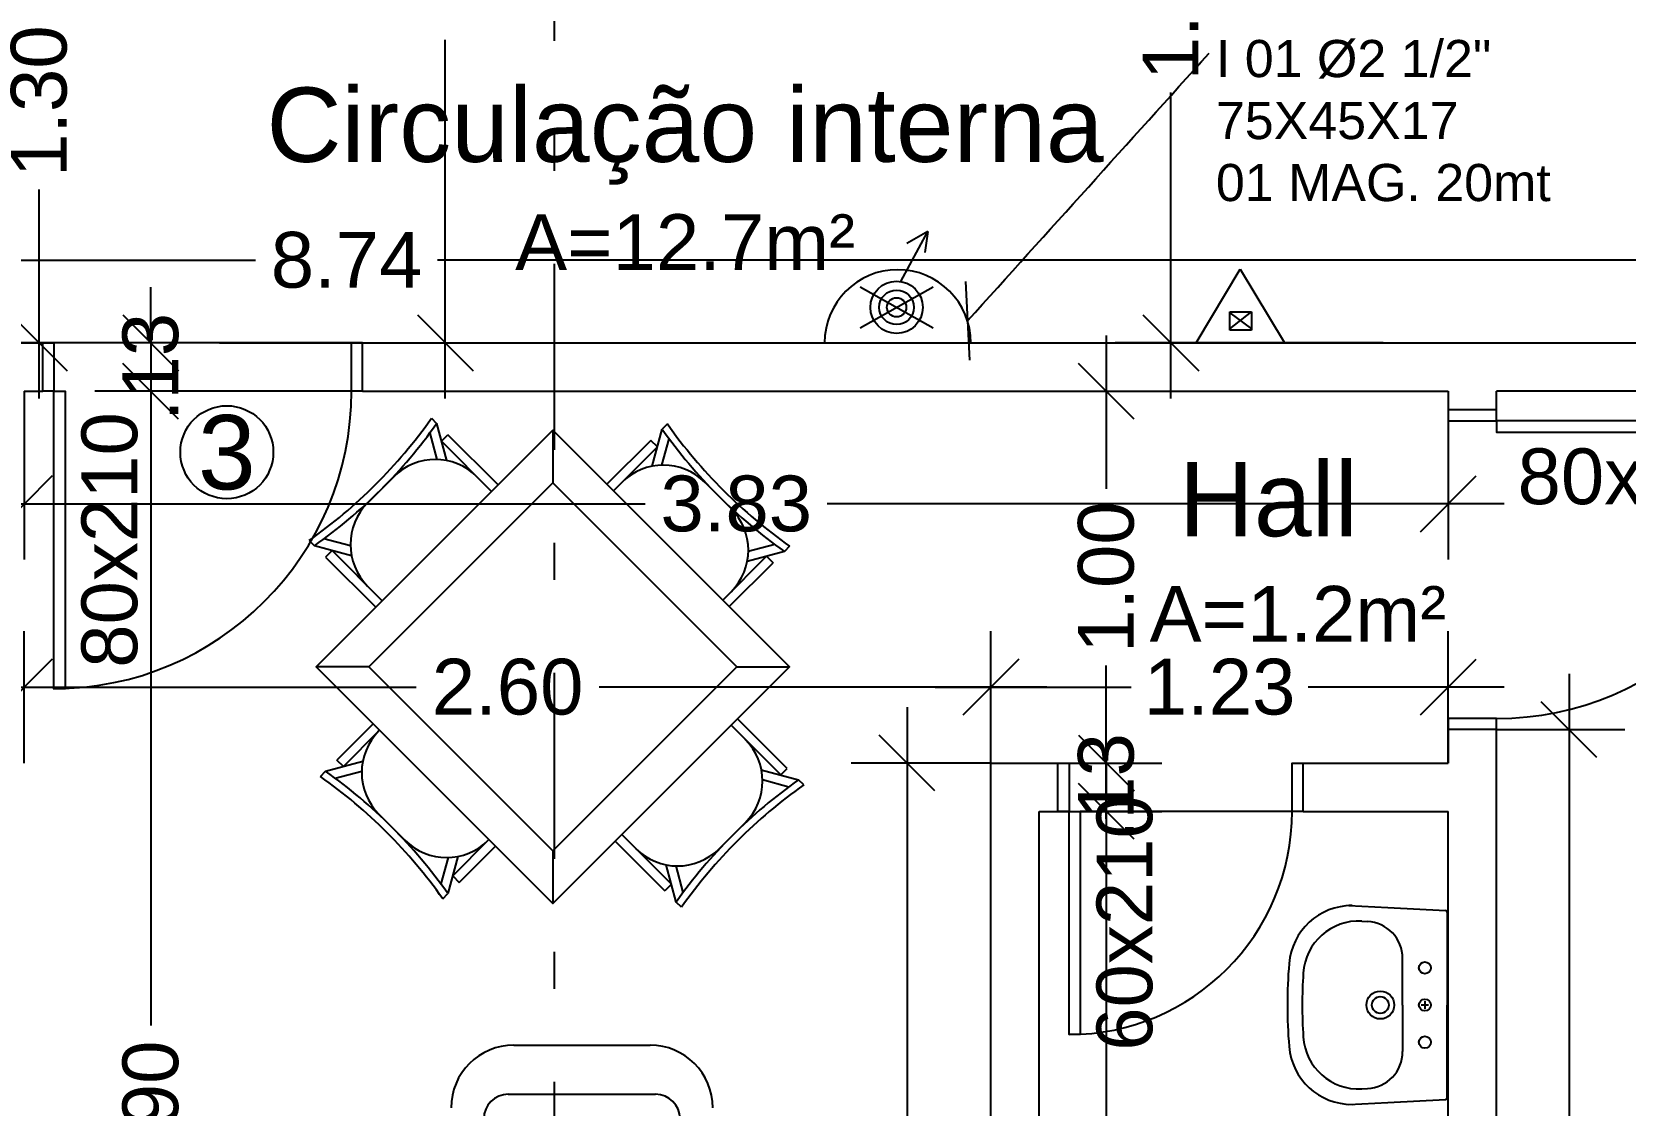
# Model space of a CAD drawing. Extents: x -120 to 1117, y 5 to 675.
# Drawn here: x 47.16 to 51.445, y 75.929 to 78.815 of the extents above; entities that cross this region are included whole.
import ezdxf
from ezdxf.enums import TextEntityAlignment as Align

# ---------------------------------------------------------------- set-up
doc = ezdxf.new("R2010")
doc.units = 0
doc.header["$MEASUREMENT"] = 0
doc.linetypes.add('DASHDOT', pattern=[1, 0.5, -0.25, 0, -0.25])
doc.layers.get('0').update_dxf_attribs({"linetype": 'CONTINUOUS'})
doc.layers.get('DEFPOINTS').update_dxf_attribs({"linetype": 'CONTINUOUS'})
for name, color, linetype in [('cota', 1, 'CONTINUOUS'), ('Cotas', 1, 'CONTINUOUS'), ('janela-porta', 6, 'CONTINUOUS'), ('moveis', 253, 'CONTINUOUS'), ('parede', 2, 'CONTINUOUS'), ('piso', 4, 'CONTINUOUS'), ('Simbolos', 7, 'CONTINUOUS'), ('texto', 7, 'CONTINUOUS')]:
    doc.layers.add(name, color=color, linetype=linetype)
doc.styles.add('ROMANS', font='arial.ttf', dxfattribs={"height": 1.5})
doc.styles.get("Standard").update_dxf_attribs({"font": 'arial.ttf'})
doc.dimstyles.new('COTA1', dxfattribs={"dimtxt": 0.15, "dimasz": 0.15, "dimexe": 0.15, "dimexo": 0.15, "dimgap": 0.05, "dimtad": 1, "dimzin": 5, "dimdsep": 46, "dimtxsty": 'ROMANS', "dimblk": 'DOT', "dimcen": 0, "dimdle": 0.1, "dimclrd": 256, "dimclre": 256, "dimclrt": 7, "dimazin": 0, "dimtfac": 1, "dimtmove": 2, "dimatfit": 3, "dimldrblk": 'OBLIQUE', "dimfxl": 0, "dimtolj": 1, "dimtzin": 5, "dimarcsym": 0})
doc.dimstyles.new('cotass', dxfattribs={"dimtxt": 0.15, "dimasz": 0.15, "dimexe": 0.15, "dimexo": 0, "dimgap": 0.05, "dimtad": 0, "dimzin": 4, "dimdsep": 46, "dimtxsty": 'Standard', "dimblk": 'OBLIQUE', "dimcen": 0, "dimdle": 0.15, "dimclrd": 256, "dimclrt": 4, "dimadec": 0, "dimazin": 1, "dimtfac": 1, "dimtix": 1, "dimtofl": 0, "dimtmove": 0, "dimatfit": 3, "dimldrblk": 'OPEN30', "dimfxl": 0, "dimtolj": 1, "dimtzin": 0, "dimlwd": -1, "dimarcsym": 0})

# ---------------------------------------------------------------- blocks, each defined once
blk = doc.blocks.new('_Oblique')
at = {"color": 0, "linetype": 'ByBlock', "lineweight": -2}
blk.add_line((-0.5, -0.5), (0.5, 0.5), dxfattribs=at)
blk = doc.blocks.new('*D298')
at = {"layer": 'cota', "transparency": 16777216}
for p, q in [((47.1792, 79.4285), (47.1792, 78.866)), ((47.1792, 77.8285), (47.1792, 78.391))]:
    blk.add_line(p, q, dxfattribs=at)
at = {"layer": 'cota', "color": 0, "lineweight": -2, "transparency": 16777216}
for p, q in [((47.5342, 79.2785), (47.0292, 79.2785)), ((48.0492, 77.9785), (47.0292, 77.9785))]:
    blk.add_line(p, q, dxfattribs=at)
at = {"layer": 'DEFPOINTS', "color": 0, "transparency": 16777216}
for p in [(47.5342, 79.2785), (47.1792, 77.9785), (48.0492, 77.9785)]:
    blk.add_point(p, dxfattribs=at)
at = {"layer": 'cota', "transparency": 16777216, "xscale": 0.15, "yscale": 0.15, "zscale": 0.15}
for p, rotation in [((47.1792, 79.2785), 90), ((47.1792, 77.9785), 270)]:
    blk.add_blockref('_Oblique', p, dxfattribs=dict(at, rotation=rotation))
at = {"layer": 'cota', "color": 4, "transparency": 16777216, "insert": (47.1792, 78.6285), "char_height": 0.15, "attachment_point": 5, "rotation": 90}
blk.add_mtext('\\A1;1.30', dxfattribs=at)
blk = doc.blocks.new('_Open30')
at = {"color": 0, "linetype": 'ByBlock', "lineweight": -2}
for p, q in [((-1, 0.268), (0, 0)), ((0, 0), (-1, -0.268)), ((0, 0), (-1, 0))]:
    blk.add_line(p, q, dxfattribs=at)
blk = doc.blocks.new('*D299')
at = {"layer": 'cota', "transparency": 16777216}
for p, q in [((47.4792, 77.9785), (47.4792, 78.1285)), ((47.4792, 77.8485), (47.4792, 77.6985))]:
    blk.add_line(p, q, dxfattribs=at)
at = {"layer": 'cota', "color": 0, "lineweight": -2, "transparency": 16777216}
for p, q in [((48.0492, 77.9785), (47.3292, 77.9785)), ((48.0492, 77.8485), (47.3292, 77.8485))]:
    blk.add_line(p, q, dxfattribs=at)
at = {"layer": 'DEFPOINTS', "color": 0, "transparency": 16777216}
for p in [(48.0492, 77.9785), (47.4792, 77.8485), (48.0492, 77.8485)]:
    blk.add_point(p, dxfattribs=at)
at = {"layer": 'cota', "transparency": 16777216, "xscale": 0.15, "yscale": 0.15, "zscale": 0.15}
for p, rotation in [((47.4792, 77.9785), 270), ((47.4792, 77.8485), 90)]:
    blk.add_blockref('_Oblique', p, dxfattribs=dict(at, rotation=rotation))
at = {"layer": 'cota', "color": 4, "transparency": 16777216, "insert": (47.4792, 77.9135), "char_height": 0.15, "attachment_point": 5, "rotation": 90}
blk.add_mtext('\\A1;.13', dxfattribs=at)
blk = doc.blocks.new('*D340')
at = {"layer": 'cota', "transparency": 16777216}
for p, q in [((47.4792, 77.9985), (47.4792, 76.143)), ((47.4792, 73.7985), (47.4792, 75.654))]:
    blk.add_line(p, q, dxfattribs=at)
at = {"layer": 'cota', "color": 0, "lineweight": -2, "transparency": 16777216}
for p, q in [((48.0492, 77.8485), (47.3292, 77.8485)), ((47.6592, 73.9485), (47.3292, 73.9485))]:
    blk.add_line(p, q, dxfattribs=at)
at = {"layer": 'DEFPOINTS', "color": 0, "transparency": 16777216}
for p in [(48.0492, 77.8485), (47.4792, 73.9485), (47.6592, 73.9485)]:
    blk.add_point(p, dxfattribs=at)
at = {"layer": 'cota', "transparency": 16777216, "xscale": 0.15, "yscale": 0.15, "zscale": 0.15}
for p, rotation in [((47.4792, 77.8485), 90), ((47.4792, 73.9485), 270)]:
    blk.add_blockref('_Oblique', p, dxfattribs=dict(at, rotation=rotation))
at = {"layer": 'cota', "color": 4, "transparency": 16777216, "insert": (47.4792, 75.8985), "char_height": 0.15, "attachment_point": 5, "rotation": 90}
blk.add_mtext('\\A1;3.90', dxfattribs=at)
blk = doc.blocks.new('*D324')
at = {"layer": 'cota', "transparency": 16777216}
for p, q in [((51.87, 79.4285), (51.87, 78.866)), ((51.87, 77.8285), (51.87, 78.391))]:
    blk.add_line(p, q, dxfattribs=at)
at = {"layer": 'cota', "color": 0, "lineweight": -2, "transparency": 16777216}
for p, q in [((51.515, 79.2785), (52.02, 79.2785)), ((51, 77.9785), (52.02, 77.9785))]:
    blk.add_line(p, q, dxfattribs=at)
at = {"layer": 'DEFPOINTS', "color": 0, "transparency": 16777216}
for p in [(51.515, 79.2785), (51, 77.9785), (51.87, 77.9785)]:
    blk.add_point(p, dxfattribs=at)
at = {"layer": 'cota', "transparency": 16777216, "xscale": 0.15, "yscale": 0.15, "zscale": 0.15}
for p, rotation in [((51.87, 79.2785), 90), ((51.87, 77.9785), 270)]:
    blk.add_blockref('_Oblique', p, dxfattribs=dict(at, rotation=rotation))
at = {"layer": 'cota', "color": 4, "transparency": 16777216, "insert": (51.87, 78.6285), "char_height": 0.15, "attachment_point": 5, "rotation": 90}
blk.add_mtext('\\A1;1.30', dxfattribs=at)
blk = doc.blocks.new('*D432')
at = {"layer": 'cota', "color": 0, "lineweight": -2, "transparency": 16777216}
for p, q in [((44.8592, 77.9785), (44.8592, 78.3509)), ((53.5992, 77.9785), (53.5992, 78.3509))]:
    blk.add_line(p, q, dxfattribs=at)
at = {"layer": 'cota', "transparency": 16777216}
for p, q in [((44.7092, 78.2009), (47.7615, 78.2009)), ((53.7492, 78.2009), (48.2507, 78.2009))]:
    blk.add_line(p, q, dxfattribs=at)
at = {"layer": 'DEFPOINTS', "color": 0, "transparency": 16777216}
for p in [(53.5992, 78.2009), (44.8592, 77.9785), (53.5992, 77.9785)]:
    blk.add_point(p, dxfattribs=at)
at = {"layer": 'cota', "transparency": 16777216, "xscale": 0.15, "yscale": 0.15, "zscale": 0.15, "rotation": 180}
blk.add_blockref('_Oblique', (44.8592, 78.2009), dxfattribs=at)
at = {"layer": 'cota', "transparency": 16777216, "xscale": 0.15, "yscale": 0.15, "zscale": 0.15}
blk.add_blockref('_Oblique', (53.5992, 78.2009), dxfattribs=at)
at = {"layer": 'cota', "color": 4, "transparency": 16777216, "insert": (48.0061, 78.2009), "char_height": 0.15, "attachment_point": 5}
blk.add_mtext('\\A1;8.74', dxfattribs=at)
blk = doc.blocks.new('*D423')
at = {"layer": 'cota', "transparency": 16777216}
for p, q in [((50.0491, 76.8685), (50.0491, 75.5796)), ((50.0491, 73.7985), (50.0491, 75.0874))]:
    blk.add_line(p, q, dxfattribs=at)
at = {"layer": 'cota', "color": 0, "lineweight": -2, "transparency": 16777216}
for p, q in [((49.8691, 76.7185), (50.1991, 76.7185)), ((49.8691, 73.9485), (50.1991, 73.9485))]:
    blk.add_line(p, q, dxfattribs=at)
at = {"layer": 'DEFPOINTS', "color": 0, "transparency": 16777216}
for p in [(49.8691, 76.7185), (50.0491, 76.7185), (49.8691, 73.9485)]:
    blk.add_point(p, dxfattribs=at)
at = {"layer": 'cota', "transparency": 16777216, "xscale": 0.15, "yscale": 0.15, "zscale": 0.15}
for p, rotation in [((50.0491, 76.7185), 90), ((50.0491, 73.9485), 270)]:
    blk.add_blockref('_Oblique', p, dxfattribs=dict(at, rotation=rotation))
at = {"layer": 'cota', "color": 4, "transparency": 16777216, "insert": (50.0491, 75.3335), "char_height": 0.15, "attachment_point": 5, "rotation": 90}
blk.add_mtext('\\A1;2.77', dxfattribs=at)
blk = doc.blocks.new('*D424')
at = {"layer": 'cota', "transparency": 16777216}
for p, q in [((50.0491, 76.8485), (50.0491, 76.9985)), ((50.0491, 76.7185), (50.0491, 76.5685))]:
    blk.add_line(p, q, dxfattribs=at)
at = {"layer": 'cota', "color": 0, "lineweight": -2, "transparency": 16777216}
for p, q in [((49.8691, 76.8485), (50.1991, 76.8485)), ((49.8691, 76.7185), (50.1991, 76.7185))]:
    blk.add_line(p, q, dxfattribs=at)
at = {"layer": 'DEFPOINTS', "color": 0, "transparency": 16777216}
for p in [(49.8691, 76.8485), (50.0491, 76.8485), (49.8691, 76.7185)]:
    blk.add_point(p, dxfattribs=at)
at = {"layer": 'cota', "transparency": 16777216, "xscale": 0.15, "yscale": 0.15, "zscale": 0.15}
for p, rotation in [((50.0491, 76.8485), 270), ((50.0491, 76.7185), 90)]:
    blk.add_blockref('_Oblique', p, dxfattribs=dict(at, rotation=rotation))
at = {"layer": 'cota', "color": 4, "transparency": 16777216, "insert": (50.0491, 76.7835), "char_height": 0.15, "attachment_point": 5, "rotation": 90}
blk.add_mtext('\\A1;.13', dxfattribs=at)
blk = doc.blocks.new('*D425')
at = {"layer": 'cota', "transparency": 16777216}
for p, q in [((50.0491, 77.9985), (50.0491, 77.586)), ((50.0491, 76.6985), (50.0491, 77.111))]:
    blk.add_line(p, q, dxfattribs=at)
at = {"layer": 'cota', "color": 0, "lineweight": -2, "transparency": 16777216}
for p, q in [((49.8691, 77.8485), (50.1991, 77.8485)), ((49.8691, 76.8485), (50.1991, 76.8485))]:
    blk.add_line(p, q, dxfattribs=at)
at = {"layer": 'DEFPOINTS', "color": 0, "transparency": 16777216}
for p in [(49.8691, 77.8485), (50.0491, 77.8485), (49.8691, 76.8485)]:
    blk.add_point(p, dxfattribs=at)
at = {"layer": 'cota', "transparency": 16777216, "xscale": 0.15, "yscale": 0.15, "zscale": 0.15}
for p, rotation in [((50.0491, 77.8485), 90), ((50.0491, 76.8485), 270)]:
    blk.add_blockref('_Oblique', p, dxfattribs=dict(at, rotation=rotation))
at = {"layer": 'cota', "color": 4, "transparency": 16777216, "insert": (50.0491, 77.3485), "char_height": 0.15, "attachment_point": 5, "rotation": 90}
blk.add_mtext('\\A1;1.00', dxfattribs=at)
blk = doc.blocks.new('*D426')
at = {"layer": 'cota', "color": 0, "lineweight": -2, "transparency": 16777216}
for p, q in [((49.7392, 76.8485), (49.7392, 77.203)), ((50.9691, 76.8485), (50.9691, 77.203))]:
    blk.add_line(p, q, dxfattribs=at)
at = {"layer": 'cota', "transparency": 16777216}
for p, q in [((49.5892, 77.053), (50.1164, 77.053)), ((51.1191, 77.053), (50.5919, 77.053))]:
    blk.add_line(p, q, dxfattribs=at)
at = {"layer": 'DEFPOINTS', "color": 0, "transparency": 16777216}
for p in [(49.7392, 77.053), (49.7392, 76.8485), (50.9691, 76.8485)]:
    blk.add_point(p, dxfattribs=at)
at = {"layer": 'cota', "transparency": 16777216, "xscale": 0.15, "yscale": 0.15, "zscale": 0.15, "rotation": 180}
blk.add_blockref('_Oblique', (49.7392, 77.053), dxfattribs=at)
at = {"layer": 'cota', "transparency": 16777216, "xscale": 0.15, "yscale": 0.15, "zscale": 0.15}
blk.add_blockref('_Oblique', (50.9691, 77.053), dxfattribs=at)
at = {"layer": 'cota', "color": 4, "transparency": 16777216, "insert": (50.3541, 77.053), "char_height": 0.15, "attachment_point": 5}
blk.add_mtext('\\A1;1.23', dxfattribs=at)
blk = doc.blocks.new('*D427')
at = {"layer": 'cota', "color": 0, "lineweight": -2, "transparency": 16777216}
for p, q in [((47.1392, 76.8485), (47.1392, 77.203)), ((49.7392, 76.8485), (49.7392, 77.203))]:
    blk.add_line(p, q, dxfattribs=at)
at = {"layer": 'cota', "transparency": 16777216}
for p, q in [((46.9892, 77.053), (48.1933, 77.053)), ((49.8892, 77.053), (48.685, 77.053))]:
    blk.add_line(p, q, dxfattribs=at)
at = {"layer": 'DEFPOINTS', "color": 0, "transparency": 16777216}
for p in [(47.1392, 77.053), (47.1392, 76.8485), (49.7392, 76.8485)]:
    blk.add_point(p, dxfattribs=at)
at = {"layer": 'cota', "transparency": 16777216, "xscale": 0.15, "yscale": 0.15, "zscale": 0.15, "rotation": 180}
blk.add_blockref('_Oblique', (47.1392, 77.053), dxfattribs=at)
at = {"layer": 'cota', "transparency": 16777216, "xscale": 0.15, "yscale": 0.15, "zscale": 0.15}
blk.add_blockref('_Oblique', (49.7392, 77.053), dxfattribs=at)
at = {"layer": 'cota', "color": 4, "transparency": 16777216, "insert": (48.4392, 77.053), "char_height": 0.15, "attachment_point": 5}
blk.add_mtext('\\A1;2.60', dxfattribs=at)
blk = doc.blocks.new('*D377')
at = {"layer": 'cota', "transparency": 16777216}
for p, q in [((51.294, 77.0885), (51.294, 75.6898)), ((51.294, 73.7985), (51.294, 75.1973))]:
    blk.add_line(p, q, dxfattribs=at)
at = {"layer": 'cota', "color": 0, "lineweight": -2, "transparency": 16777216}
for p, q in [((51.0991, 76.9385), (51.444, 76.9385)), ((51.0991, 73.9485), (51.444, 73.9485))]:
    blk.add_line(p, q, dxfattribs=at)
at = {"layer": 'DEFPOINTS', "color": 0, "transparency": 16777216}
for p in [(51.0991, 76.9385), (51.0991, 73.9485), (51.294, 73.9485)]:
    blk.add_point(p, dxfattribs=at)
at = {"layer": 'cota', "transparency": 16777216, "xscale": 0.15, "yscale": 0.15, "zscale": 0.15}
for p, rotation in [((51.294, 76.9385), 90), ((51.294, 73.9485), 270)]:
    blk.add_blockref('_Oblique', p, dxfattribs=dict(at, rotation=rotation))
at = {"layer": 'cota', "color": 4, "transparency": 16777216, "insert": (51.294, 75.4435), "char_height": 0.15, "attachment_point": 5, "rotation": 90}
blk.add_mtext('\\A1;2.99', dxfattribs=at)
blk = doc.blocks.new('*D378')
at = {"layer": 'cota', "transparency": 16777216}
for p, q in [((49.5135, 76.9985), (49.5135, 75.6444)), ((49.5135, 73.7985), (49.5135, 75.1527))]:
    blk.add_line(p, q, dxfattribs=at)
at = {"layer": 'cota', "color": 0, "lineweight": -2, "transparency": 16777216}
for p, q in [((49.7392, 76.8485), (49.3635, 76.8485)), ((49.7392, 73.9485), (49.3635, 73.9485))]:
    blk.add_line(p, q, dxfattribs=at)
at = {"layer": 'DEFPOINTS', "color": 0, "transparency": 16777216}
for p in [(49.7392, 76.8485), (49.5135, 73.9485), (49.7392, 73.9485)]:
    blk.add_point(p, dxfattribs=at)
at = {"layer": 'cota', "transparency": 16777216, "xscale": 0.15, "yscale": 0.15, "zscale": 0.15}
for p, rotation in [((49.5135, 76.8485), 90), ((49.5135, 73.9485), 270)]:
    blk.add_blockref('_Oblique', p, dxfattribs=dict(at, rotation=rotation))
at = {"layer": 'cota', "color": 4, "transparency": 16777216, "insert": (49.5135, 75.3985), "char_height": 0.15, "attachment_point": 5, "rotation": 90}
blk.add_mtext('\\A1;2.90', dxfattribs=at)
blk = doc.blocks.new('*D386')
at = {"layer": 'cota', "color": 0, "lineweight": -2, "transparency": 16777216}
for p, q in [((47.1392, 77.8485), (47.1392, 77.3956)), ((50.9691, 77.8485), (50.9691, 77.3956))]:
    blk.add_line(p, q, dxfattribs=at)
at = {"layer": 'cota', "transparency": 16777216}
for p, q in [((46.9892, 77.5456), (48.8094, 77.5456)), ((51.1191, 77.5456), (49.2989, 77.5456))]:
    blk.add_line(p, q, dxfattribs=at)
at = {"layer": 'DEFPOINTS', "color": 0, "transparency": 16777216}
for p in [(47.1392, 77.8485), (50.9691, 77.8485), (50.9691, 77.5456)]:
    blk.add_point(p, dxfattribs=at)
at = {"layer": 'cota', "transparency": 16777216, "xscale": 0.15, "yscale": 0.15, "zscale": 0.15, "rotation": 180}
blk.add_blockref('_Oblique', (47.1392, 77.5456), dxfattribs=at)
at = {"layer": 'cota', "transparency": 16777216, "xscale": 0.15, "yscale": 0.15, "zscale": 0.15}
blk.add_blockref('_Oblique', (50.9691, 77.5456), dxfattribs=at)
at = {"layer": 'cota', "color": 4, "transparency": 16777216, "insert": (49.0541, 77.5456), "char_height": 0.15, "attachment_point": 5}
blk.add_mtext('\\A1;3.83', dxfattribs=at)
blk = doc.blocks.new('*D485')
at = {"layer": 'cota', "transparency": 16777216}
blk.add_line((48.238, 72.3483), (48.256, 72.6478), dxfattribs=at)
at = {"layer": 'DEFPOINTS', "color": 0, "transparency": 16777216}
for p in [(49.2292, 88.8327), (48.256, 72.6478)]:
    blk.add_point(p, dxfattribs=at)
at = {"layer": 'cota', "transparency": 16777216, "xscale": 0.15, "yscale": 0.15, "zscale": 0.15, "rotation": 86.55909127506911}
blk.add_blockref('_Oblique', (48.256, 72.6478), dxfattribs=at)
at = {"layer": 'cota', "color": 4, "transparency": 16777216, "insert": (48.2164, 71.9886), "char_height": 0.15, "attachment_point": 5, "rotation": 86.5591}
blk.add_mtext('\\A1;R16.21', dxfattribs=at)
blk = doc.blocks.new('*D486')
at = {"layer": 'cota', "transparency": 16777216}
blk.add_line((48.0187, 73.095), (47.9957, 72.7959), dxfattribs=at)
at = {"layer": 'DEFPOINTS', "color": 0, "transparency": 16777216}
for p in [(49.2292, 88.8327), (47.9957, 72.7959)]:
    blk.add_point(p, dxfattribs=at)
at = {"layer": 'cota', "transparency": 16777216, "xscale": 0.15, "yscale": 0.15, "zscale": 0.15, "rotation": 265.6017770129844}
blk.add_blockref('_Oblique', (47.9957, 72.7959), dxfattribs=at)
at = {"layer": 'cota', "color": 4, "transparency": 16777216, "insert": (48.0475, 73.4689), "char_height": 0.15, "attachment_point": 5, "rotation": 85.6018}
blk.add_mtext('\\A1;R16.08', dxfattribs=at)
blk = doc.blocks.new('_Dot')
at = {"color": 0, "linetype": 'ByBlock', "lineweight": -2}
blk.add_line((-0.5, 0), (-1, 0), dxfattribs=at)
at = {"color": 0, "linetype": 'ByBlock', "const_width": 0.5}
blk.add_lwpolyline([(-0.25, 0, 1), (0.25, 0, 1)], format="xyb", close=True, dxfattribs=at)
blk = doc.blocks.new('*D998')
at = {"layer": 'cota', "transparency": 16777216}
for p, q in [((50.2229, 79.9485), (50.2229, 79.1255)), ((50.2229, 77.8285), (50.2229, 78.6515))]:
    blk.add_line(p, q, dxfattribs=at)
at = {"layer": 'cota', "color": 0, "lineweight": -2, "transparency": 16777216}
for p, q in [((50.7936, 79.7985), (50.0729, 79.7985)), ((50.7937, 77.9785), (50.0729, 77.9785))]:
    blk.add_line(p, q, dxfattribs=at)
at = {"layer": 'DEFPOINTS', "color": 0, "transparency": 16777216}
for p in [(50.7936, 79.7985), (50.2229, 77.9785), (50.7937, 77.9785)]:
    blk.add_point(p, dxfattribs=at)
at = {"layer": 'cota', "transparency": 16777216, "xscale": 0.15, "yscale": 0.15, "zscale": 0.15}
for p, rotation in [((50.2229, 79.7985), 90), ((50.2229, 77.9785), 270)]:
    blk.add_blockref('_Oblique', p, dxfattribs=dict(at, rotation=rotation))
at = {"layer": 'cota', "color": 4, "transparency": 16777216, "insert": (50.2229, 78.8885), "char_height": 0.15, "attachment_point": 5, "rotation": 90}
blk.add_mtext('\\A1;1.82', dxfattribs=at)
blk = doc.blocks.new('*D999')
at = {"layer": 'cota', "transparency": 16777216}
for p, q in [((48.2714, 80.2485), (48.2714, 79.2839)), ((48.2714, 77.8285), (48.2714, 78.7932))]:
    blk.add_line(p, q, dxfattribs=at)
at = {"layer": 'cota', "color": 0, "lineweight": -2, "transparency": 16777216}
for p, q in [((47.6648, 80.0985), (48.4214, 80.0985)), ((47.6642, 77.9785), (48.4214, 77.9785))]:
    blk.add_line(p, q, dxfattribs=at)
at = {"layer": 'DEFPOINTS', "color": 0, "transparency": 16777216}
for p in [(47.6648, 80.0985), (47.6642, 77.9785), (48.2714, 77.9785)]:
    blk.add_point(p, dxfattribs=at)
at = {"layer": 'cota', "transparency": 16777216, "xscale": 0.15, "yscale": 0.15, "zscale": 0.15}
for p, rotation in [((48.2714, 80.0985), 90), ((48.2714, 77.9785), 270)]:
    blk.add_blockref('_Oblique', p, dxfattribs=dict(at, rotation=rotation))
at = {"layer": 'cota', "color": 4, "transparency": 16777216, "insert": (48.2714, 79.0385), "char_height": 0.15, "attachment_point": 5, "rotation": 90}
blk.add_mtext('\\A1;2.12', dxfattribs=at)

msp = doc.modelspace()

# ---------------------------------------------------------------- linework, layer by layer
for p, q in [((49.4968, 78.1434), (49.5693, 78.2777)), ((49.5693, 78.2777), (49.5131, 78.2458)), ((49.5693, 78.2777), (49.5612, 78.2215)), ((49.387, 78.0186), (49.5836, 78.1296)), ((49.387, 78.1296), (49.5836, 78.0186)), ((49.2915, 77.9785), (49.6852, 77.9785))]:
    msp.add_line(p, q)
for radius in [0.0703, 0.0466, 0.0259]:
    msp.add_circle((49.4853, 78.0741), radius)
msp.add_arc((49.4883, 77.9785), 0.1968, 0, 180)
at = {"layer": 'cota', "color": 6, "linetype": 'DASHDOT'}
msp.add_lwpolyline([(48.5642, 89.1912), (48.5642, 72.1356)], dxfattribs=at)
at = {"layer": 'cota', "color": 6}
msp.add_circle((47.684, 77.6845), 0.125, dxfattribs=at)
at = {"layer": 'janela-porta', "color": 6, "linetype": 'Continuous'}
for points in [[(47.1892, 77.9785), (47.2191, 77.9785), (47.2191, 77.8485), (47.1892, 77.8485)], [(48.0492, 77.8485), (48.0191, 77.8485), (48.0191, 77.9785), (48.0492, 77.9785)], [(50.9691, 77.7985), (50.9691, 77.7685), (51.0991, 77.7685), (51.0991, 77.7985)], [(51.0991, 76.9385), (51.0991, 76.9685), (50.9691, 76.9685), (50.9691, 76.9385)], [(49.9191, 76.8485), (49.9491, 76.8485), (49.9491, 76.7185), (49.9191, 76.7185)], [(50.5791, 76.7185), (50.5491, 76.7185), (50.5491, 76.8485), (50.5791, 76.8485)]]:
    msp.add_lwpolyline(points, dxfattribs=at)
for points in [[(47.2191, 77.8485), (47.2492, 77.8485), (47.2492, 77.0485), (47.2191, 77.0485), (47.2191, 77.8485)], [(51.0991, 77.7685), (51.0991, 77.7385), (51.8991, 77.7385), (51.8991, 77.7685), (51.0991, 77.7685)], [(49.9491, 76.7185), (49.9791, 76.7185), (49.9791, 76.1185), (49.9491, 76.1185), (49.9491, 76.7185)]]:
    msp.add_lwpolyline(points, close=True, dxfattribs=at)
for centre, radius in [((47.2191, 77.8485), 0.8), ((51.0991, 77.7685), 0.8), ((49.9491, 76.7185), 0.6)]:
    msp.add_arc(centre, radius, 270, 0, dxfattribs=at)
at = {"layer": 'moveis'}
for p, q in [((48.2342, 77.7758), (48.2483, 77.7617)), ((48.2296, 77.7359), (48.2487, 77.6646)), ((48.2483, 77.7617), (48.2751, 77.6618)), ((48.2611, 77.7139), (48.2786, 77.7314)), ((48.4136, 77.5964), (48.2786, 77.7314)), ((48.5608, 77.7437), (48.5608, 77.6023)), ((48.8279, 77.6466), (48.8547, 77.7466)), ((48.8688, 77.7606), (48.8547, 77.7466)), ((48.2611, 77.7139), (48.3961, 77.5789)), ((48.8244, 77.7163), (48.7063, 77.5982)), ((48.8419, 77.6988), (48.7238, 77.5807)), ((48.8419, 77.6988), (48.8244, 77.7163)), ((48.8543, 77.6495), (48.8734, 77.7207)), ((48.1328, 77.6184), (48.0628, 77.5484)), ((49.0402, 77.5332), (48.9702, 77.6032)), ((47.9054, 77.4469), (47.9194, 77.4328)), ((48.0194, 77.4061), (47.9194, 77.4328)), ((48.0165, 77.4325), (47.9453, 77.4516)), ((49.1578, 77.4364), (49.0865, 77.4173)), ((49.1976, 77.4317), (49.1836, 77.4177)), ((47.9672, 77.4201), (47.9497, 77.4025)), ((47.9497, 77.4025), (48.0847, 77.2675)), ((47.9672, 77.4201), (48.1022, 77.285)), ((49.1358, 77.4049), (49.0177, 77.2868)), ((49.1836, 77.4177), (49.0836, 77.3909)), ((49.1358, 77.4049), (49.1533, 77.3874)), ((49.0352, 77.2693), (49.1533, 77.3874)), ((48.0659, 77.1073), (47.9245, 77.1073)), ((49.0558, 77.1073), (49.1973, 77.1073)), ((49.1912, 76.834), (49.0576, 76.9676)), ((48.0775, 76.9542), (47.98, 76.8567)), ((47.9976, 76.8392), (48.095, 76.9367)), ((49.1737, 76.8165), (49.0401, 76.9501)), ((47.9497, 76.8264), (48.0497, 76.8532)), ((47.9976, 76.8392), (47.98, 76.8567)), ((49.1737, 76.8165), (49.1912, 76.834)), ((47.9357, 76.8124), (47.9497, 76.8264)), ((47.9756, 76.8077), (48.0469, 76.8268)), ((49.1215, 76.8305), (49.2215, 76.8037)), ((49.1244, 76.8041), (49.1957, 76.785)), ((49.2356, 76.7896), (49.2215, 76.8037)), ((48.0931, 76.7109), (48.1631, 76.6409)), ((49.0081, 76.6182), (49.0781, 76.6882)), ((48.2914, 76.5453), (48.3889, 76.6428)), ((48.3089, 76.5278), (48.4064, 76.6253)), ((48.7287, 76.6387), (48.8623, 76.5051)), ((48.8798, 76.5226), (48.7462, 76.6562)), ((48.279, 76.5947), (48.2599, 76.5234)), ((48.3054, 76.5975), (48.2786, 76.4975)), ((48.5608, 76.6123), (48.5608, 76.4709)), ((48.8926, 76.4748), (48.8659, 76.5748)), ((48.2914, 76.5453), (48.3089, 76.5278)), ((48.9114, 76.5006), (48.8922, 76.5719)), ((48.2645, 76.4835), (48.2786, 76.4975)), ((48.8798, 76.5226), (48.8623, 76.5051)), ((48.9067, 76.4607), (48.8926, 76.4748)), ((50.7018, 76.4654), (50.8063, 76.46)), ((50.7103, 76.4654), (50.7018, 76.4654)), ((50.8063, 76.46), (50.9616, 76.452)), ((50.9663, 76.447), (50.9663, 76.1979)), ((50.7365, 76.4235), (50.7514, 76.4228)), ((50.8463, 76.1979), (50.8463, 76.3229)), ((50.8463, 76.1979), (50.8463, 76.0728)), ((50.9163, 76.1979), (50.8963, 76.1979)), ((50.9063, 76.2079), (50.9063, 76.1879)), ((50.9663, 75.9487), (50.9663, 76.1979)), ((48.4557, 76.0899), (48.8221, 76.0899)), ((48.441, 75.958), (48.8368, 75.958)), ((50.7018, 75.9304), (50.8063, 75.9358)), ((50.7365, 75.9722), (50.7514, 75.973)), ((50.8063, 75.9358), (50.9616, 75.9437))]:
    msp.add_line(p, q, dxfattribs=at)
for points in [[(48.5608, 77.7437), (47.9245, 77.1073), (48.5608, 76.4709), (49.1973, 77.1073), (48.5608, 77.7437)], [(48.5608, 77.6023), (48.0659, 77.1073), (48.5608, 76.6123), (49.0558, 77.1073), (48.5608, 77.6023)]]:
    msp.add_lwpolyline(points, close=True, dxfattribs=at)
for centre, radius in [((50.9063, 76.2979), 0.016), ((50.7863, 76.1979), 0.0375), ((50.7863, 76.1979), 0.0225), ((50.9063, 76.1979), 0.016), ((50.9063, 76.0979), 0.016)]:
    msp.add_circle(centre, radius, dxfattribs=at)
for centre, radius, start, end in [((47.1107, 78.5704), 1.3762, 305.271, 324.729), ((47.1247, 78.5564), 1.3762, 305.271, 324.729), ((49.9783, 78.5413), 1.3762, 215.271, 234.729), ((49.9923, 78.5553), 1.3762, 215.271, 234.729), ((48.2448, 77.5064), 0.1583, 45, 135), ((48.8582, 77.4912), 0.1583, 45, 135), ((48.1747, 77.4364), 0.1583, 135, 225), ((48.9283, 77.4212), 0.1583, 315, 45), ((48.2051, 76.8229), 0.1583, 135, 225), ((48.9662, 76.8001), 0.1583, 315, 45), ((47.1411, 75.6888), 1.3762, 35.271, 54.729), ((47.155, 75.7028), 1.3762, 35.271, 54.729), ((50.0162, 75.6801), 1.3762, 125.271, 144.729), ((50.0302, 75.6661), 1.3762, 125.271, 144.729), ((48.2751, 76.7529), 0.1583, 225, 315), ((48.8962, 76.7301), 0.1583, 225, 315), ((50.7103, 76.2954), 0.17, 90, 175.3019), ((50.9613, 76.447), 0.005, 0, 87.0582), ((50.7288, 76.2737), 0.15, 87.0582, 176.2836), ((50.7463, 76.3229), 0.1, 0, 87.0582), ((51.8967, 76.1979), 1.3604, 175.3019, 180), ((51.8967, 76.1979), 1.3204, 176.2836, 180), ((51.8967, 76.1979), 1.3604, 180, 184.6981), ((51.8967, 76.1979), 1.3204, 180, 183.7164), ((50.7288, 76.122), 0.15, 183.7164, 272.9418), ((48.4557, 75.9213), 0.1686, 90, 180), ((48.8222, 75.9213), 0.1686, 0, 90), ((50.7103, 76.1004), 0.17, 184.6981, 270), ((50.7463, 76.0728), 0.1, 272.9418, 0), ((48.441, 75.892), 0.066, 90, 180), ((48.8369, 75.892), 0.066, 0, 90), ((50.9613, 75.9487), 0.005, 272.9418, 0)]:
    msp.add_arc(centre, radius, start, end, dxfattribs=at)
at = {"layer": 'parede'}
for p, q in [((44.8592, 77.9785), (47.1892, 77.9785)), ((47.1892, 77.8485), (47.1892, 77.9785)), ((48.0492, 77.8485), (48.0492, 77.9785)), ((48.0492, 77.9785), (53.5992, 77.9785)), ((47.1392, 77.8485), (47.1892, 77.8485)), ((48.0492, 77.8485), (50.9691, 77.8485)), ((50.9691, 77.8485), (50.9691, 77.7985)), ((53.5992, 77.8485), (51.0991, 77.8485)), ((51.0991, 77.7985), (51.0991, 77.8485)), ((51.0991, 77.7985), (50.9691, 77.7985)), ((50.9691, 76.9385), (50.9691, 76.8485)), ((51.0991, 76.9385), (50.9691, 76.9385)), ((51.0991, 73.9485), (51.0991, 76.9385)), ((49.7392, 73.9485), (49.7392, 76.8485)), ((49.7392, 76.8485), (49.9191, 76.8485)), ((49.9191, 76.7185), (49.9191, 76.8485)), ((50.5791, 76.8485), (50.9691, 76.8485)), ((50.5791, 76.7185), (50.5791, 76.8485)), ((49.8691, 73.9485), (49.8691, 76.7185)), ((49.8691, 76.7185), (49.9191, 76.7185)), ((50.5791, 76.7185), (50.9691, 76.7185)), ((50.9691, 73.9485), (50.9691, 76.7185))]:
    msp.add_line(p, q, dxfattribs=at)
at = {"layer": 'piso'}
for p, q in [((48.0492, 77.9785), (47.1892, 77.9785)), ((50.5791, 76.7185), (49.9791, 76.7185))]:
    msp.add_line(p, q, dxfattribs=at)
at = {"layer": 'Simbolos'}
for p, q in [((50.2911, 77.9785), (50.409, 78.1767)), ((50.409, 78.1767), (50.5274, 77.9801)), ((50.409, 78.1767), (50.409, 78.1767)), ((50.3819, 78.0165), (50.44, 78.0624)), ((50.3819, 78.0624), (50.44, 78.0624)), ((50.3819, 78.0125), (50.3819, 78.0624)), ((50.3819, 78.0624), (50.3819, 78.0624)), ((50.3819, 78.0596), (50.44, 78.0165)), ((50.44, 78.0624), (50.44, 78.0125)), ((50.44, 78.0125), (50.3819, 78.0125)), ((50.5274, 77.9785), (50.2911, 77.9785))]:
    msp.add_line(p, q, dxfattribs=at)

# ---------------------------------------------------------------- texts
at = {"layer": 'Cotas', "color": 7, "insert": (50.3441, 78.3583), "char_height": 0.1, "attachment_point": 7, "style": 'ROMANS'}
msp.add_mtext('I 01 Ø2 1/2"\\P{\\fArial|b0|i0|c0|p34;\\C0;75X45X17 \\P\\fArial|b0|i0|c0|p34;01\\fArial|b0|i0|c0|p34; MAG. \\fArial|b0|i0|c0|p34;20\\fArial|b0|i0|c0|p34;mt}', dxfattribs=at)
at = {"layer": 'texto'}
for s, height, p in [('Circulação interna', 0.2, (48.9165, 78.4052)), ('A=12.7m²', 0.15, (48.9165, 78.1296)), ('80x210', 0.15, (51.4991, 77.4997)), ('Hall', 0.2, (50.4851, 77.3985)), ('A=1.2m²', 0.15, (50.5646, 77.1298))]:
    msp.add_text(s, height=height, dxfattribs=at).set_placement(p, align=Align.BOTTOM_CENTER)
for s, p in [('80x210', (47.488, 77.4485)), ('60x210', (50.218, 76.4185))]:
    msp.add_text(s, height=0.15, rotation=90, dxfattribs=at).set_placement(p, align=Align.BOTTOM_CENTER)
at = {"layer": 'texto', "style": 'ROMANS'}
msp.add_text('3', height=0.2, dxfattribs=at).set_placement((47.684, 77.6845), align=Align.MIDDLE_CENTER)

# ---------------------------------------------------------------- dimensions: what is measured, and where the dimension line sits
at = {"layer": 'cota'}
dim = msp.add_radius_dim(center=(49.2292, 88.8327), mpoint=(47.9957, 72.7959), dimstyle='cotass', dxfattribs=at)
dim.commit()
dim.dimension.update_dxf_attribs({"geometry": '*D486', "text_midpoint": (48.0475, 73.4689), "dimtype": 164})
dim = msp.add_radius_dim(center=(49.2292, 88.8327), mpoint=(48.256, 72.6478), dimstyle='cotass', dxfattribs=at)
dim.commit()
dim.dimension.update_dxf_attribs({"geometry": '*D485', "text_midpoint": (48.2164, 71.9886)})
for base, p1, p2, picture, middle in [((48.2714, 77.9785), (47.6648, 80.0985), (47.6642, 77.9785), '*D999', (48.2714, 79.0385)), ((50.2229, 77.9785), (50.7936, 79.7985), (50.7937, 77.9785), '*D998', (50.2229, 78.8885)), ((51.294, 73.9485), (51.0991, 76.9385), (51.0991, 73.9485), '*D377', (51.294, 75.4435)), ((49.5135, 73.9485), (49.7392, 76.8485), (49.7392, 73.9485), '*D378', (49.5135, 75.3985))]:
    dim = msp.add_linear_dim(base=base, p1=p1, p2=p2, angle=90, dimstyle='cotass', dxfattribs=at)
    dim.commit()
    dim.dimension.update_dxf_attribs({"geometry": picture, "text_midpoint": middle})
for base, p1, p2, picture, middle in [((47.1792, 77.9785), (47.5342, 79.2785), (48.0492, 77.9785), '*D298', (47.1792, 78.6285)), ((51.87, 77.9785), (51.515, 79.2785), (51, 77.9785), '*D324', (51.87, 78.6285)), ((47.4792, 77.8485), (48.0492, 77.9785), (48.0492, 77.8485), '*D299', (47.4792, 77.9135)), ((47.4792, 73.9485), (48.0492, 77.8485), (47.6592, 73.9485), '*D340', (47.4792, 75.8985)), ((50.0491, 77.8485), (49.8691, 76.8485), (49.8691, 77.8485), '*D425', (50.0491, 77.3485)), ((50.0491, 76.8485), (49.8691, 76.7185), (49.8691, 76.8485), '*D424', (50.0491, 76.7835)), ((50.0491, 76.7185), (49.8691, 73.9485), (49.8691, 76.7185), '*D423', (50.0491, 75.3335))]:
    dim = msp.add_linear_dim(base=base, p1=p1, p2=p2, angle=90, dimstyle='cotass', override={"dimtmove": 1}, dxfattribs=at)
    dim.commit()
    dim.dimension.update_dxf_attribs({"geometry": picture, "text_midpoint": middle})
dim = msp.add_linear_dim(base=(53.5992, 78.2009), p1=(44.8592, 77.9785), p2=(53.5992, 77.9785), dimstyle='cotass', dxfattribs=at)
dim.commit()
dim.dimension.update_dxf_attribs({"geometry": '*D432', "text_midpoint": (48.0061, 78.2009), "dimtype": 160})
for base, p1, p2, picture, middle in [((50.9691, 77.5456), (47.1392, 77.8485), (50.9691, 77.8485), '*D386', (49.0541, 77.5456)), ((47.1392, 77.053), (49.7392, 76.8485), (47.1392, 76.8485), '*D427', (48.4392, 77.053)), ((49.7392, 77.053), (50.9691, 76.8485), (49.7392, 76.8485), '*D426', (50.3541, 77.053))]:
    dim = msp.add_linear_dim(base=base, p1=p1, p2=p2, dimstyle='cotass', dxfattribs=at)
    dim.commit()
    dim.dimension.update_dxf_attribs({"geometry": picture, "text_midpoint": middle})

# ---------------------------------------------------------------- leaders
at = {"layer": 'Cotas', "path_type": 1}
msp.add_leader([(49.6761, 78.0377), (50.3259, 78.7575)], dimstyle='COTA1', override={"dimtad": 0, "dimclrd": 256}, dxfattribs=at)

doc.saveas('drawing.dxf')
